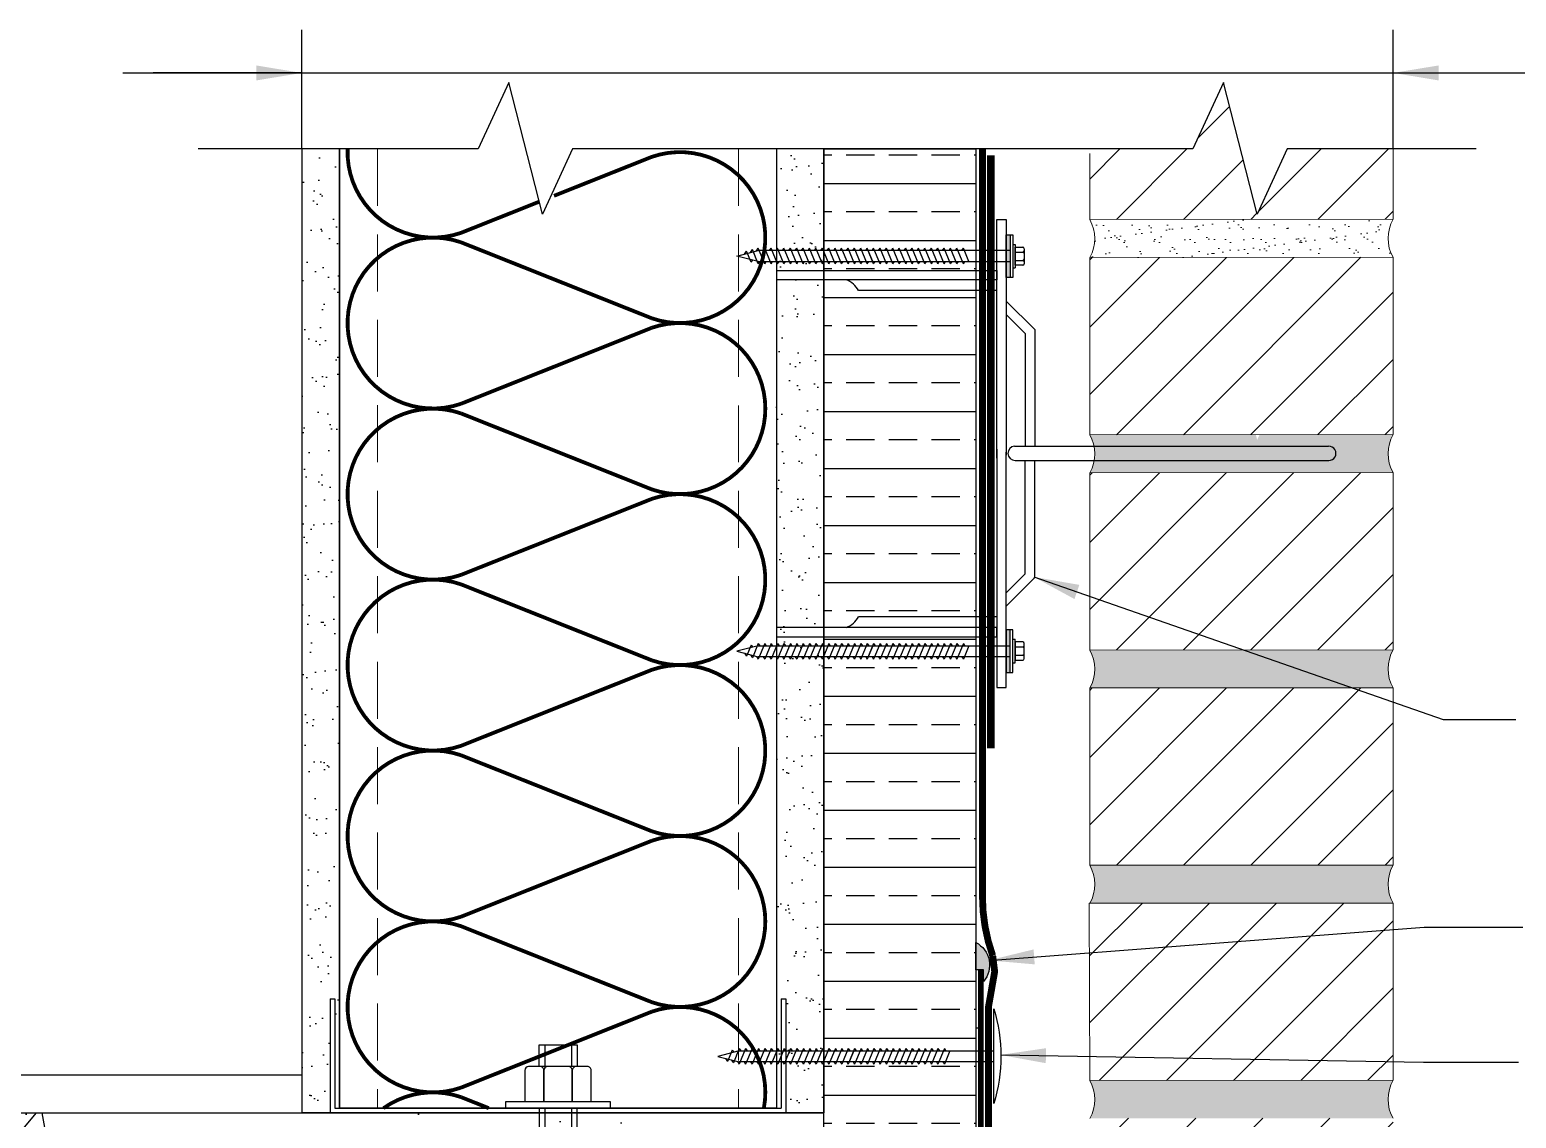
# Model space of a CAD drawing. Extents: x 61.9 to 112.9, y 313.3 to 379.3.
# Drawn here: x 76.34 to 95.91, y 336.41 to 350.74 of the extents above; entities that cross this region are included whole.
import ezdxf

# ---------------------------------------------------------------- set-up
doc = ezdxf.new("R2010")
doc.units = 0
doc.header["$LTSCALE"] = 1.5
doc.header["$MEASUREMENT"] = 0
doc.linetypes.add('DASHED', pattern=[0.75, 0.5, -0.25])
doc.layers.add('brick', color=250, linetype='CONTINUOUS', lineweight=5)
doc.layers.add('Metal Stud', color=250, linetype='CONTINUOUS', lineweight=18)
for name, color, linetype in [('CMU', 250, 'CONTINUOUS'), ('DuPont Thru-Wall Flashing', 252, 'CONTINUOUS'), ('FASTENING', 250, 'CONTINUOUS'), ('INSULATION', 241, 'CONTINUOUS'), ('SEALANT', 250, 'CONTINUOUS'), ('StraightFlash', 252, 'CONTINUOUS'), ('STRUCTURE', 250, 'CONTINUOUS'), ('TEXT', 7, 'CONTINUOUS')]:
    doc.layers.add(name, color=color, linetype=linetype)
doc.layers.add('EXTERIOR INSULATION', color=7, linetype='CONTINUOUS', true_color=0xcdd69f)
doc.layers.add('Tyvek CommercialWrap', color=7, linetype='DASHED', true_color=0x00538e)
doc.styles.add('DETAILS', font='sanss___.ttf', dxfattribs={"height": 1})
doc.dimstyles.new('TYVEKDETAILS', dxfattribs={"dimscale": 6, "dimtxt": 1.5, "dimasz": 0.1, "dimexe": 0.75, "dimexo": 0.75, "dimgap": 0.75, "dimtad": 0, "dimtih": 1, "dimtoh": 1, "dimdec": 4, "dimzin": 0, "dimdsep": 46, "dimlunit": 4, "dimtxsty": 'DETAILS', "dimcen": 0.0625, "dimadec": 0, "dimazin": 0, "dimtfac": 1, "dimtdec": 4, "dimtofl": 0, "dimtmove": 0, "dimatfit": 3, "dimfxl": 1, "dimfrac": 2, "dimtolj": 1, "dimtzin": 0, "dimarcsym": 0})

msp = doc.modelspace()

# ---------------------------------------------------------------- hatches: boundary and pattern name
at = {"layer": 'brick'}
h = msp.add_hatch(dxfattribs=at)
h.set_pattern_fill('_USER', color=256, scale=0.625, angle=45, style=0, pattern_type=0)
h.set_pattern_definition([(45, (-279.5295605562172, 260.0272302779649), (-0.4419417382415922, 0.4419417382415922), [])])
h.paths.add_polyline_path([(91.65267040643312, 349.173755315725), (90.29513580234789, 349.1737557250251), (90.2945583509827, 348.2446081382836), (94.29079732684545, 348.2472592423235), (94.29022165220113, 349.173755315725), (92.89483166522814, 349.173755315725), (92.49954157499701, 348.3170937290274), (92.05570667549182, 349.9888222805619)])
h = msp.add_hatch(dxfattribs=at)
h.set_pattern_fill('AR-SAND', color=256, scale=0.15, style=0)
h.set_pattern_definition([(37.50000000000001, (-706.8239515620955, -450.9923275837933), (-0.009449003716441223, 0.2890235653519738), [0, -0.228, 0, -0.255, 0, -0.24375]), (7.499999999999999, (-706.8239515620955, -450.9923275837933), (0.2654665057901591, 0.423321909784461), [0, -0.123, 0, -0.2055, 0, -0.07875]), (327.5, (-707.0084515620956, -450.9923275837933), (0.4671212792627242, 0.0008488580305446746), [0, -0.075, 0, -0.27, 0, -0.3525]), (317.5, (-707.0084515620956, -450.9923275837933), (0.450918990685844, 0.1316513347401374), [0, -0.0375, 0, -0.177, 0, -0.2025])])
h.paths.add_polyline_path([(94.28924940171737, 347.7472476628218, -0.2704050189643872), (94.29079732684522, 348.2472592423235), (90.29455835098247, 348.2446081382836, -0.2704061141943971), (90.29610627747252, 347.7445986125695)])
h = msp.add_hatch(dxfattribs=at)
h.set_pattern_fill('_USER', color=256, scale=0.625, angle=45, style=0, pattern_type=0)
h.set_pattern_definition([(45, (-279.5295605562172, 257.1938969446314), (-0.4419417382415922, 0.4419417382415922), [])])
h.paths.add_polyline_path([(90.29610627747252, 347.7445986125695), (94.28924940171737, 347.7472476628222), (94.29079732684545, 345.4139259089902), (90.2945583509827, 345.4112748049502)])
h = msp.add_hatch(dxfattribs=at)
h.set_pattern_fill('AR-SAND', color=256, scale=0.15, style=0)
h.set_pattern_definition([(37.50000000000001, (-894.1042666621436, 251.6203386480734), (-0.009449003716441223, 0.2890235653519738), [0, -0.228, 0, -0.255, 0, -0.24375]), (7.499999999999999, (-894.1042666621436, 251.6203386480734), (0.2654665057901591, 0.423321909784461), [0, -0.123, 0, -0.2055, 0, -0.07875]), (327.5, (-894.2887666621436, 251.6203386480734), (0.4671212792627242, 0.0008488580305446746), [0, -0.075, 0, -0.27, 0, -0.3525]), (317.5, (-894.2887666621436, 251.6203386480734), (0.450918990685844, 0.1316513347401374), [0, -0.0375, 0, -0.177, 0, -0.2025])])
h.paths.add_polyline_path([(94.28924939899252, 330.7472517703968, -0.2704061141942345), (94.2907973254828, 331.247261296111), (90.30019900397224, 331.24461393408, -0.2687551384885037), (90.30326977072787, 330.7472517703968)])
h.paths.add_polyline_path([(94.28924939899252, 333.5805851037303, -0.2704061141941634), (94.2907973254828, 334.0805946294445), (90.29831937210201, 334.0779460204658, -0.2687543625486042), (90.30139085103656, 333.5805851037303)])
h.paths.add_polyline_path([(94.28924939899252, 336.4139184370633, -0.2704061141942345), (94.2907973254828, 336.9139279627775), (90.29455834961982, 336.9112768587377, -0.2687528099477398), (90.29763125356408, 336.4139184370633)])
h.paths.add_polyline_path([(90.29455834961982, 339.7446101920709, -0.2687528099477398), (90.29763125356408, 339.2472517703968), (94.28924939899252, 339.2472517703968, -0.2704061141942344), (94.2907973254828, 339.747261296111)])
h.paths.add_polyline_path([(90.29455834962005, 342.5779435254044, -0.2704061141942511), (90.2961062761101, 342.0779339996902), (94.28924939899252, 342.0805851037303, -0.2704061141941634), (94.2907973254828, 342.5805946294442)])
h.paths.add_polyline_path([(94.28924821099099, 344.9139184362748, -0.2704048310759342), (94.29079732684545, 345.4139259089902), (92.53121966230447, 345.4127586055624), (92.49954157499701, 345.3441067440381), (92.48194187488525, 345.4127259146894), (90.2945583509827, 345.4112748049502, -0.2704048300886046), (90.29610746775188, 344.9112673338145)])
edge = h.paths.add_edge_path()
edge.add_line((79.056550554473, 324.5743930727676), (79.2841691189335, 325.0678792149981))
edge.add_line((79.28416911893328, 325.0678792149981), (79.41074028017192, 324.5743930727676))
edge.add_line((79.41074028017192, 324.5743930727676), (81.41740184878722, 324.5743930727676))
edge.add_arc((81.83906708591712, 324.8243972671644), 0.4902077818842392, 149.3364113581451, 210.6635886418548, ccw=False)
edge.add_line((81.41740184878722, 325.0744014615609), (77.42116199355337, 325.0744014615609))
edge.add_arc((76.99949675642347, 324.8243972671644), 0.4902077818842296, -30.6635886418548, 30.663588641854915, ccw=False)
edge.add_line((77.4211619935536, 324.5743930727676), (79.056550554473, 324.5743930727676))
h = msp.add_hatch(dxfattribs=at)
h.set_pattern_fill('_USER', color=256, scale=0.625, angle=45, style=0, pattern_type=0)
h.set_pattern_definition([(45, (-279.5295605575798, 254.3605656650857), (-0.4419417382415922, 0.4419417382415922), [])])
h.paths.add_polyline_path([(90.2961062761101, 344.9112673330233), (94.28924940035495, 344.913916383276), (94.2907973254828, 342.5805946294442), (90.29455834962005, 342.5779435254044)])
h = msp.add_hatch(dxfattribs=at)
h.set_pattern_fill('_USER', color=256, scale=0.625, angle=45, style=0, pattern_type=0)
h.set_pattern_definition([(45, (-279.5295605575798, 251.5272323317522), (-0.4419417382415922, 0.4419417382415922), [])])
h.paths.add_polyline_path([(90.2961062761101, 342.0779339996902), (94.28924940035495, 342.0805830499428), (94.2907973254828, 339.747261296111), (90.29455834962005, 339.7446101920709)])
h = msp.add_hatch(dxfattribs=at)
h.set_pattern_fill('_USER', color=256, scale=0.625, angle=45, style=0, pattern_type=0)
h.set_pattern_definition([(45, (121.3935530317087, 319.2714946517126), (-0.4419417382415922, 0.4419417382415922), [])])
h.paths.add_polyline_path([(94.28924939899252, 339.2472517703968), (90.29568776708084, 339.2472517703968), (90.29836498462078, 336.9112793840586), (94.2907973254828, 336.9139279627775)])
h.paths.add_polyline_path([(94.28924939899252, 336.4139184370633), (90.2989350013977, 336.4139184370633), (90.30161221646858, 334.0779482049379), (94.2907973254828, 334.0805946294445)])
h.paths.add_polyline_path([(94.28924939899252, 333.5805851037303), (90.28924939899252, 333.5805851037303), (90.29455834962005, 331.2446101920709), (94.2907973254828, 331.247261296111)])
h.paths.add_polyline_path([(94.28924939899252, 330.7472517703968), (90.28924939899252, 330.7472517703968), (90.29455834962005, 328.4112768587377), (94.2907973254828, 328.4139279627775)])
at = {"layer": 'EXTERIOR INSULATION', "linetype": 'Continuous'}
h = msp.add_hatch(dxfattribs=at)
h.set_pattern_fill('ANSI33', color=250, scale=3, angle=135, style=0)
h.set_pattern_definition([(180, (-615.2885646173377, 248.2182171851148), (-1.110223024625157e-16, -0.75), []), (180, (-615.6635646167084, 248.5932171844854), (-1.110223024625157e-16, -0.75), [0.375, -0.1875])])
h.paths.add_polyline_path([(87.17091364605244, 329.9578921777249), (87.17206458529063, 328.5094035251523), (87.22138408619821, 328.3291042693972), (87.32143090212548, 328.1793948279246), (87.50004846772345, 328.0704517334379), (87.7561694206629, 328.0386154444395), (88.79590649537818, 328.0389304623327), (88.7955901723567, 349.1736900579422), (86.79556621041206, 349.1735692899347), (86.795918677283, 335.1043567297779), (87.17091364605244, 334.9541843519457)])
at = {"layer": 'FASTENING'}
for points in [[(89.19578908886683, 347.4799963166897), (89.24862308227762, 347.4799963166897), (89.24862308227762, 348.0426359882567), (89.19578908886683, 348.0426359882567)], [(89.19578908886683, 342.2827089601678), (89.24862308227762, 342.2827089601678), (89.24862308227762, 342.8453486317344), (89.19578908886683, 342.8453486317344)]]:
    msp.add_hatch(color=250, dxfattribs=at).paths.add_polyline_path(points)
at = {"layer": 'SEALANT', "linetype": 'Continuous'}
h = msp.add_hatch(color=256, dxfattribs=at)
edge = h.paths.add_edge_path()
edge.add_arc((88.6433070007547, 338.4307406453877), 0.3337079299721276, -40.52895105967127, 62.734560123963774, ccw=False)
edge.add_line((88.89695095933735, 338.2138864897879), (88.89695095933735, 338.3693930127381))
edge.add_line((88.89695095933735, 338.3693930127381), (88.79618309781017, 338.3693930127381))
edge.add_line((88.79618309781017, 338.3693930127381), (88.79618309781017, 338.7273715296114))
at = {"layer": 'STRUCTURE'}
h = msp.add_hatch(dxfattribs=at)
h.set_pattern_fill('AR-SAND', color=256, scale=0.25, style=0)
h.set_pattern_definition([(37.50000000000001, (120.3873874028582, 323.6381666125083), (-0.01574833952740204, 0.4817059422532897), [0, -0.38, 0, -0.425, 0, -0.40625]), (7.499999999999999, (120.3873874028582, 323.6381666125083), (0.4424441763169318, 0.7055365163074351), [0, -0.205, 0, -0.3425, 0, -0.13125]), (327.5, (120.079887402858, 323.6381666125083), (0.7785354654378738, 0.001414763384241124), [0, -0.125, 0, -0.45, 0, -0.5875]), (317.5, (120.079887402858, 323.6381666125083), (0.7515316511430733, 0.2194188912335623), [0, -0.0625, 0, -0.295, 0, -0.3375])])
h.paths.add_polyline_path([(80.42092260703112, 349.1150235459631), (79.92092260703134, 349.1150235459631), (79.92092260703112, 336.4842291627749), (80.29592260703112, 336.4842291627749), (80.29592260703112, 337.9842291627749), (80.35842260703112, 337.9842291627749), (80.35842260703112, 336.5467291627749), (80.42092260703112, 336.5467291627749)])
h.paths.add_polyline_path([(86.79592260703112, 349.1148375416933), (86.17092260703112, 349.1147998021431), (86.17092260703112, 336.5467291627749), (86.23342260703112, 336.5467291627749), (86.23342260703112, 337.9842291627749), (86.29592260703112, 337.9842291627749), (86.29592260703112, 336.4842291627751), (86.79591992911537, 336.4842291627749)])
at = {"layer": 'STRUCTURE', "linetype": 'Continuous'}
h = msp.add_hatch(dxfattribs=at)
h.set_pattern_fill('AR-CONC', color=256, scale=0.5, style=0)
h.set_pattern_definition([(49.99999999999999, (107.0204740268391, 322.4747455851129), (3.586300913003767, -0.3137606749129755), [0.375, -4.125]), (355, (107.0204740268391, 322.4747455851129), (-0.693756668065, 3.760960668500059), [0.3, -3.3]), (100.4514, (107.3193324268391, 322.4485988851129), (2.892546908570108, 3.447197710304768), [0.3187009499999989, -3.505710559999991]), (46.18420000000001, (107.0204740268391, 323.4747455851129), (5.336205243128222, -0.8275950716450904), [0.5625, -6.1875]), (96.6356, (107.4651577518391, 323.4057790501129), (4.673313527743517, 4.870589354502209), [0.4780514399999991, -5.258564999999985]), (351.1842, (107.0204740268391, 323.4747455851129), (4.673309725668136, 4.870593004626623), [0.45, -4.95]), (21, (107.5204740268391, 323.2247455851129), (2.984535260592308, -2.013094453326694), [0.375, -4.125]), (326.0000000000001, (107.5204740268391, 323.2247455851129), (1.216576659607909, 3.625750225234265), [0.3, -3.3]), (71.4514, (107.7691851918391, 323.056987555113), (4.20111314290745, 1.612652483549762), [0.31870095, -3.50571056]), (37.50000000000001, (107.0204740268391, 322.4747455851129), (0.06079927658645334, 1.664469269156557), [0, -3.26, 0, -3.35, 0, -3.3125]), (7.499999999999999, (107.0204740268391, 322.4747455851129), (1.315347687210743, 1.972058559411801), [0, -1.91, 0, -3.185, 0, -1.2625]), (327.5, (105.9054740268391, 322.4747455851129), (2.669112180862045, -0.112774358671899), [0, -1.25, 0, -3.9, 0, -5.175]), (317.5, (105.4054740268391, 322.4747455851129), (2.915930846711931, 0.5005249116615882), [0, -1.625, 0, -2.59, 0, -3.675])])
edge = h.paths.add_edge_path(flags=17)
edge.add_line((66.45123176850188, 330.4846149847363), (66.45123176850188, 332.8674074447524))
edge = h.paths.add_edge_path(flags=16)
edge.add_line((66.45123176850188, 334.1095687035477), (66.45123176850188, 336.484485573372))
edge = h.paths.add_edge_path()
edge.add_line((66.45123176850188, 332.8674074447526), (65.59457018180433, 333.2626975349838))
edge = h.paths.add_edge_path()
edge.add_line((67.3250305031006, 333.706532434489), (66.45123176850188, 334.1095687035474))
edge = h.paths.add_edge_path()
edge.add_line((65.59457018180456, 333.2626975349838), (67.32503050310083, 333.706532434489))
edge = h.paths.add_edge_path()
edge.add_line((66.45123176850188, 336.4846149847363), (86.79591725154955, 336.4846149847363))
edge.add_line((86.79591725154955, 336.4846149847363), (86.79591725154955, 330.4846149847363))
edge.add_line((66.7206224336096, 330.4846149847363), (86.79591725154955, 330.4846149847363))

# ---------------------------------------------------------------- linework, layer by layer
at = {"layer": 'brick'}
for points in [[(94.29022165220113, 349.173755315725), (94.29079732684545, 348.2472592423235), (90.2945583509827, 348.2446081382836), (90.29513578464002, 349.1150239552633)], [(94.29079732684545, 345.4139259089902), (90.2945583509827, 345.4112748049502), (90.29508210108179, 346.2007687400519)]]:
    msp.add_lwpolyline(points, dxfattribs=at)
for points in [[(90.29610627747252, 347.7445986125695), (94.28924940171737, 347.7472476628218, -0.2704050189643872), (94.29079732684522, 348.2472592423235), (90.29455835098247, 348.2446081382836, -0.2704061141944682), (90.29610627747252, 347.7445986125692, 1.735026782081326)], [(94.29027533575936, 346.2007683307356), (94.29079732684545, 345.4139259089902, 0.2704061141941634), (94.28924940035495, 344.913916383276), (94.28924940035495, 344.913916383276)], [(94.2907973254828, 342.5805946294442), (90.29455834962005, 342.5779435254044), (90.2961062761101, 344.9112673330233), (94.28924939899252, 344.9139184370633), (94.2907973254828, 342.5805946294442, 0.2704061141941634), (94.28924939899252, 342.0805851037303, 0.9074311398367584), (94.28924939899252, 342.0805851037303, -0.1931272375800366)], [(94.2907973254828, 339.747261296111), (90.29455834962005, 339.7446101920709), (90.2961062761101, 342.0779339996902), (94.28924939899252, 342.0805851037303), (94.2907973254828, 339.747261296111, 0.2704061141941634), (94.28924939899252, 339.2472517703968, 0.9074311398367584), (94.28924939899252, 339.2472517703968, -0.1931272375800366)], [(94.2907973254828, 336.9139279627775), (90.29455834962005, 336.9112768587377), (90.28924939899252, 339.2472517703968), (94.28924939899252, 339.2472517703968), (94.2907973254828, 336.9139279627775, 0.2704061141941634), (94.28924939899252, 336.4139184370636, 0.9074311398367584), (94.28924939899252, 336.4139184370636, -0.1931272375800366)]]:
    msp.add_lwpolyline(points, format="xyb", dxfattribs=at)
for points in [[(90.29610627747252, 347.7445986125695), (94.28924940171737, 347.7472476628222), (94.29079732684545, 345.4139259089902), (90.2945583509827, 345.4112748049502)], [(90.2961062761101, 344.9112673330233), (94.28924940035495, 344.913916383276), (94.2907973254828, 342.5805946294442), (90.29455834962005, 342.5779435254044)], [(90.2961062761101, 342.0779339996902), (94.28924940035495, 342.0805830499428), (94.2907973254828, 339.747261296111), (90.29455834962005, 339.7446101920709)]]:
    msp.add_lwpolyline(points, close=True, dxfattribs=at)
for centre in [(89.866857261728, 345.1599435715962), (89.86685726036558, 342.32661229205), (89.86685726036558, 339.4932789587167), (89.86685726036558, 336.6599456253834)]:
    msp.add_arc(centre, 0.4960802461384045, 329.9148543476286, 30.43989638009603, dxfattribs=at)
at = {"layer": 'CMU'}
msp.add_line((86.79592260703112, 336.4842291627751), (79.92092260703112, 336.4842291627749), dxfattribs=at)
at = {"layer": 'DuPont Thru-Wall Flashing'}
msp.add_lwpolyline([(88.86073098674615, 338.3737575399045, 0.07500000000000002, 0.075, 0), (88.86073098674615, 328.6151514843746, 0.075, 0.075, 0.4141735199270847), (89.36066262904751, 328.1151514890475, 0.075, 0.075, 0), (94.5955375356375, 328.1147062982129, 0.075, 0.075, 0)], format="xyseb", dxfattribs=at)
at = {"layer": 'EXTERIOR INSULATION', "color": 250, "linetype": 'Continuous', "flags": 128}
msp.add_lwpolyline([(86.79591867726458, 335.2374363538299), (86.79556621041206, 349.1735692899347), (88.7955901723567, 349.1736900579422), (88.79590649537818, 328.0389304623327), (87.67091319998372, 328.0389314283452)], dxfattribs=at)
at = {"layer": 'FASTENING', "color": 8, "linetype": 'Continuous'}
for p, q in [((85.64834980684782, 347.7642282238489), (85.93004067856327, 347.8369134655482)), ((85.93004067856327, 347.6915429821497), (85.64834980684782, 347.7642282238489)), ((85.75156363084398, 347.7904238807357), (85.77839574226346, 347.8301644133248)), ((85.83954901403376, 347.6817551891224), (85.77839574226346, 347.8301644133248)), ((85.827672524744, 347.8104992123731), (85.85450463616348, 347.850239744962)), ((85.93213876205937, 347.661834119845), (85.85450463616348, 347.850239744962)), ((85.90834649331896, 347.8313156728746), (85.93215402084843, 347.8665765514857)), ((89.24862308227762, 347.8369134655475), (85.93004067856327, 347.8369134655482)), ((86.01651986557499, 347.661834119845), (85.93215402084843, 347.8665765514857)), ((85.99677499252812, 347.8373101940638), (86.01653512436405, 347.8665765514857)), ((86.10090096909062, 347.661834119845), (86.01653512436405, 347.8665765514857)), ((86.08115609604374, 347.8373101940638), (86.10091622787968, 347.8665765514857)), ((86.18528207260624, 347.661834119845), (86.10091622787968, 347.8665765514857)), ((86.16553719955937, 347.8373101940638), (86.1852973313953, 347.8665765514857)), ((86.26966317612187, 347.661834119845), (86.1852973313953, 347.8665765514857)), ((86.24991830307499, 347.8373101940638), (86.26967843491093, 347.8665765514857)), ((86.35404427963749, 347.661834119845), (86.26967843491093, 347.8665765514857)), ((86.33429940659062, 347.8373101940638), (86.35405953842655, 347.8665765514857)), ((86.43842538315312, 347.661834119845), (86.35405953842655, 347.8665765514857)), ((86.41867288071171, 347.8373101940638), (86.43842538315312, 347.8665765514857)), ((86.52280648666874, 347.661834119845), (86.43842538315312, 347.8665765514857)), ((86.5030463548328, 347.8373101940638), (86.52280648666874, 347.8665765514857)), ((86.60717996078984, 347.661834119845), (86.52280648666874, 347.8665765514857)), ((86.58742745834843, 347.8373101940638), (86.60717996078984, 347.8665765514857)), ((86.69155343491093, 347.661834119845), (86.60717996078984, 347.8665765514857)), ((86.67180093246952, 347.8373101940638), (86.69155343491093, 347.8665765514857)), ((86.77592690903202, 347.661834119845), (86.69155343491093, 347.8665765514857)), ((86.75617440659062, 347.8373101940638), (86.77592690903202, 347.8665765514857)), ((86.86030038315312, 347.661834119845), (86.77592690903202, 347.8665765514857)), ((86.84054788071171, 347.8373101940638), (86.86030038315312, 347.8665765514857)), ((86.94466622787968, 347.661834119845), (86.86030038315312, 347.8665765514857)), ((86.9249213548328, 347.8373101940638), (86.94468148666874, 347.8665765514857)), ((87.0290473313953, 347.661834119845), (86.94468148666874, 347.8665765514857)), ((87.0092948289539, 347.8373101940638), (87.0290473313953, 347.8665765514857)), ((87.11342843491093, 347.661834119845), (87.0290473313953, 347.8665765514857)), ((87.09366830307499, 347.8373101940638), (87.11342843491093, 347.8665765514857)), ((87.19780190903202, 347.661834119845), (87.11342843491093, 347.8665765514857)), ((87.17804940659062, 347.8373101940638), (87.19780190903202, 347.8665765514857)), ((87.28217538315312, 347.661834119845), (87.19780190903202, 347.8665765514857)), ((87.26242288071171, 347.8373101940638), (87.28217538315312, 347.8665765514857)), ((87.36654885727421, 347.661834119845), (87.28217538315312, 347.8665765514857)), ((87.3467963548328, 347.8373101940638), (87.36654885727421, 347.8665765514857)), ((87.3467963548328, 347.8373101940638), (87.36655648666874, 347.8665765514857)), ((87.43867943721511, 347.6915429821495), (87.36654885727421, 347.8665765514857)), ((87.4509223313953, 347.661834119845), (87.36655648666874, 347.8665765514857)), ((87.43117745834843, 347.8373101940638), (87.45093759018437, 347.8665765514857)), ((87.53530343491093, 347.661834119845), (87.45093759018437, 347.8665765514857)), ((87.51555856186405, 347.8373101940638), (87.53531869369999, 347.8665765514857)), ((87.61968453842655, 347.661834119845), (87.53531869369999, 347.8665765514857)), ((87.59993966537968, 347.8373101940638), (87.61969979721562, 347.8665765514857)), ((87.70406564194218, 347.661834119845), (87.61969979721562, 347.8665765514857)), ((87.68431313950077, 347.8373101940638), (87.70406564194218, 347.8665765514857)), ((87.7884467454578, 347.661834119845), (87.70406564194218, 347.8665765514857)), ((87.76868661362187, 347.8373101940638), (87.7884467454578, 347.8665765514857)), ((87.8728202195789, 347.661834119845), (87.7884467454578, 347.8665765514857)), ((87.85306771713749, 347.8373101940638), (87.8728202195789, 347.8665765514857)), ((87.95719369369999, 347.661834119845), (87.8728202195789, 347.8665765514857)), ((87.93744119125859, 347.8373101940638), (87.95719369369999, 347.8665765514857)), ((88.04156716782109, 347.661834119845), (87.95719369369999, 347.8665765514857)), ((88.02181466537968, 347.8373101940638), (88.04156716782109, 347.8665765514857)), ((88.12594064194218, 347.661834119845), (88.04156716782109, 347.8665765514857)), ((88.10618813950077, 347.8373101940638), (88.12594064194218, 347.8665765514857)), ((88.21030648666874, 347.661834119845), (88.12594064194218, 347.8665765514857)), ((88.19056161362187, 347.8373101940638), (88.2103217454578, 347.8665765514857)), ((88.29468759018437, 347.661834119845), (88.2103217454578, 347.8665765514857)), ((88.27493508774296, 347.8373101940638), (88.29468759018437, 347.8665765514857)), ((88.37906869369999, 347.661834119845), (88.29468759018437, 347.8665765514857)), ((88.35930856186405, 347.8373101940638), (88.37906869369999, 347.8665765514857)), ((88.46344216782109, 347.661834119845), (88.37906869369999, 347.8665765514857)), ((88.44368966537968, 347.8373101940638), (88.46344216782109, 347.8665765514857)), ((88.54781564194218, 347.661834119845), (88.46344216782109, 347.8665765514857)), ((88.52806313950077, 347.8373101940638), (88.54781564194218, 347.8665765514857)), ((88.63218911606327, 347.661834119845), (88.54781564194218, 347.8665765514857)), ((88.61243661362187, 347.8373101940638), (88.63218911606327, 347.8665765514857)), ((88.70431969600418, 347.6915429821495), (88.63218911606327, 347.8665765514857)), ((89.28482368772598, 347.9160349329909), (89.28482368772598, 347.6065973719556)), ((89.28482368772598, 347.9160349329909), (89.31396050493618, 347.9160349329909)), ((89.31396050493618, 347.9160349329909), (89.31396050493618, 347.6065973719556)), ((89.31396050493618, 347.8808474024731), (89.41356987993618, 347.8808474024731)), ((89.31396050493618, 347.6417849024733), (89.31396050493618, 347.8808474024731)), ((89.31396050493618, 347.8160919722045), (89.41356987993618, 347.8160919722045)), ((89.43349175493609, 347.8609255274732), (89.43349175493609, 347.6617067774732)), ((85.83954901403376, 347.6817551891224), (85.85926336950251, 347.7110215465443)), ((85.93004067856327, 347.6915429821497), (89.24862308227762, 347.691542982149)), ((85.93213876205937, 347.661834119845), (85.95185311752812, 347.6911004772669)), ((86.01651986557499, 347.661834119845), (86.03623422104374, 347.6911004772669)), ((86.10090096909062, 347.661834119845), (86.12061532455937, 347.6911004772669)), ((86.18528207260624, 347.661834119845), (86.20499642807499, 347.6911004772669)), ((86.26966317612187, 347.661834119845), (86.28937753159062, 347.6911004772669)), ((86.35404427963749, 347.661834119845), (86.37375863510624, 347.6911004772669)), ((86.43842538315312, 347.661834119845), (86.45813973862187, 347.6911004772669)), ((86.52280648666874, 347.661834119845), (86.54251321274296, 347.6911004772669)), ((86.60717996078984, 347.661834119845), (86.62688668686405, 347.6911004772669)), ((86.69155343491093, 347.661834119845), (86.71126779037968, 347.6911004772669)), ((86.77592690903202, 347.661834119845), (86.79564126450077, 347.6911004772669)), ((86.86030038315289, 347.6614626368482), (86.88001473862164, 347.6907289942701)), ((86.94466622787968, 347.661834119845), (86.96438058334843, 347.6911004772669)), ((87.0290473313953, 347.661834119845), (87.04876168686405, 347.6911004772669)), ((87.11342843491093, 347.661834119845), (87.13313516098515, 347.6911004772669)), ((87.19780190903202, 347.661834119845), (87.21750863510624, 347.6911004772669)), ((87.28217538315312, 347.661834119845), (87.30188973862187, 347.6911004772669)), ((87.36654885727421, 347.661834119845), (87.38626321274296, 347.6911004772669)), ((87.4509223313953, 347.661834119845), (87.47063668686405, 347.6911004772669)), ((87.53530343491093, 347.661834119845), (87.55501779037968, 347.6911004772669)), ((87.61968453842655, 347.661834119845), (87.6393988938953, 347.6911004772669)), ((87.70406564194218, 347.661834119845), (87.72377999741093, 347.6911004772669)), ((87.7884467454578, 347.661834119845), (87.80815347153202, 347.6911004772669)), ((87.8728202195789, 347.661834119845), (87.89252694565312, 347.6911004772669)), ((87.95719369369999, 347.661834119845), (87.97690804916874, 347.6911004772669)), ((88.04156716782109, 347.661834119845), (88.06128152328984, 347.6911004772669)), ((88.12594064194195, 347.6614626368482), (88.1456549974107, 347.6907289942701)), ((88.21030648666874, 347.661834119845), (88.23002084213749, 347.6911004772669)), ((88.29468759018437, 347.661834119845), (88.31440194565312, 347.6911004772669)), ((88.37906869369999, 347.661834119845), (88.39877541977421, 347.6911004772669)), ((88.46344216782109, 347.661834119845), (88.4831488938953, 347.6911004772669)), ((88.54781564194218, 347.661834119845), (88.56752999741093, 347.6911004772669)), ((88.63218911606327, 347.661834119845), (88.65190347153202, 347.6911004772669)), ((89.28482368772598, 347.6065973719556), (89.31396050493618, 347.6065973719556)), ((89.31396050493618, 347.7065403327415), (89.41356987993618, 347.7065403327415)), ((89.41356987993618, 347.6417849024733), (89.31396050493618, 347.6417849024733)), ((89.28482368772598, 342.4093100154337), (89.28482368772598, 342.7187475764686)), ((89.28482368772598, 342.7187475764686), (89.31396050493618, 342.7187475764686)), ((89.31396050493618, 342.4093100154337), (89.31396050493618, 342.7187475764686)), ((89.41356987993618, 342.6835600459513), (89.31396050493618, 342.6835600459513)), ((89.31396050493618, 342.6835600459513), (89.31396050493618, 342.444497545951)), ((85.93004067856327, 342.6338019662744), (85.64834980684782, 342.5611167245752)), ((85.64834980684782, 342.5611167245752), (85.93004067856327, 342.488431482876)), ((85.75156363084398, 342.5349210676886), (85.77839574226346, 342.4951805350997)), ((85.83954901403376, 342.6435897593019), (85.77839574226346, 342.4951805350997)), ((85.827672524744, 342.5148457360515), (85.85450463616348, 342.4751052034624)), ((85.83954901403376, 342.6435897593019), (85.85926336950251, 342.61432340188)), ((85.93213876205937, 342.6635108285791), (85.85450463616348, 342.4751052034624)), ((85.90834649331896, 342.4940292755498), (85.93215402084843, 342.4587683969385)), ((85.93004067856327, 342.6338019662744), (89.24862308227762, 342.6338019662753)), ((89.24862308227762, 342.4884314828769), (85.93004067856327, 342.488431482876)), ((85.93213876205937, 342.6635108285791), (85.95185311752812, 342.6342444711572)), ((86.01651986557499, 342.6635108285791), (85.93215402084843, 342.4587683969385)), ((85.99677499252812, 342.4880347543603), (86.01653512436405, 342.4587683969385)), ((86.01651986557499, 342.6635108285791), (86.03623422104374, 342.6342444711572)), ((86.10090096909062, 342.6635108285791), (86.01653512436405, 342.4587683969385)), ((86.08115609604374, 342.4880347543603), (86.10091622787968, 342.4587683969385)), ((86.10090096909062, 342.6635108285791), (86.12061532455937, 342.6342444711572)), ((86.18528207260624, 342.6635108285791), (86.10091622787968, 342.4587683969385)), ((86.16553719955937, 342.4880347543603), (86.1852973313953, 342.4587683969385)), ((86.18528207260624, 342.6635108285791), (86.20499642807499, 342.6342444711572)), ((86.26966317612187, 342.6635108285791), (86.1852973313953, 342.4587683969385)), ((86.24991830307499, 342.4880347543603), (86.26967843491093, 342.4587683969385)), ((86.26966317612187, 342.6635108285791), (86.28937753159062, 342.6342444711572)), ((86.35404427963749, 342.6635108285791), (86.26967843491093, 342.4587683969385)), ((86.33429940659062, 342.4880347543603), (86.35405953842655, 342.4587683969385)), ((86.35404427963749, 342.6635108285791), (86.37375863510624, 342.6342444711572)), ((86.43842538315312, 342.6635108285791), (86.35405953842655, 342.4587683969385)), ((86.41867288071171, 342.4880347543603), (86.43842538315312, 342.4587683969385)), ((86.52280648666874, 342.6635108285791), (86.43842538315312, 342.4587683969385)), ((86.43842538315312, 342.6635108285791), (86.45813973862187, 342.6342444711572)), ((86.5030463548328, 342.4880347543603), (86.52280648666874, 342.4587683969385)), ((86.60717996078984, 342.6635108285791), (86.52280648666874, 342.4587683969385)), ((86.52280648666874, 342.6635108285791), (86.54251321274296, 342.6342444711572)), ((86.58742745834843, 342.4880347543603), (86.60717996078984, 342.4587683969385)), ((86.69155343491093, 342.6635108285791), (86.60717996078984, 342.4587683969385)), ((86.60717996078984, 342.6635108285791), (86.62688668686405, 342.6342444711572)), ((86.67180093246952, 342.4880347543603), (86.69155343491093, 342.4587683969385)), ((86.69155343491093, 342.6635108285791), (86.71126779037968, 342.6342444711572)), ((86.77592690903202, 342.6635108285791), (86.69155343491093, 342.4587683969385)), ((86.75617440659062, 342.4880347543603), (86.77592690903202, 342.4587683969385)), ((86.77592690903202, 342.6635108285791), (86.79564126450077, 342.6342444711572)), ((86.86030038315312, 342.6635108285791), (86.77592690903202, 342.4587683969385)), ((86.84054788071171, 342.4880347543603), (86.86030038315312, 342.4587683969385)), ((86.86030038315289, 342.6638823115761), (86.88001473862164, 342.6346159541542)), ((86.94466622787968, 342.6635108285791), (86.86030038315312, 342.4587683969385)), ((86.9249213548328, 342.4880347543603), (86.94468148666874, 342.4587683969385)), ((86.94466622787968, 342.6635108285791), (86.96438058334843, 342.6342444711572)), ((87.0290473313953, 342.6635108285791), (86.94468148666874, 342.4587683969385)), ((87.0092948289539, 342.4880347543603), (87.0290473313953, 342.4587683969385)), ((87.11342843491093, 342.6635108285791), (87.0290473313953, 342.4587683969385)), ((87.0290473313953, 342.6635108285791), (87.04876168686405, 342.6342444711572)), ((87.09366830307499, 342.4880347543603), (87.11342843491093, 342.4587683969385)), ((87.19780190903202, 342.6635108285791), (87.11342843491093, 342.4587683969385)), ((87.11342843491093, 342.6635108285791), (87.13313516098515, 342.6342444711572)), ((87.17804940659062, 342.4880347543603), (87.19780190903202, 342.4587683969385)), ((87.28217538315312, 342.6635108285791), (87.19780190903202, 342.4587683969385)), ((87.19780190903202, 342.6635108285791), (87.21750863510624, 342.6342444711572)), ((87.26242288071171, 342.4880347543603), (87.28217538315312, 342.4587683969385)), ((87.28217538315312, 342.6635108285791), (87.30188973862187, 342.6342444711572)), ((87.36654885727421, 342.6635108285791), (87.28217538315312, 342.4587683969385)), ((87.3467963548328, 342.4880347543603), (87.36654885727421, 342.4587683969385)), ((87.3467963548328, 342.4880347543603), (87.36655648666874, 342.4587683969385)), ((87.36654885727421, 342.6635108285791), (87.38626321274296, 342.6342444711572)), ((87.43867943721511, 342.6338019662749), (87.36654885727421, 342.4587683969385)), ((87.4509223313953, 342.6635108285791), (87.36655648666874, 342.4587683969385)), ((87.43117745834843, 342.4880347543603), (87.45093759018437, 342.4587683969385)), ((87.4509223313953, 342.6635108285791), (87.47063668686405, 342.6342444711572)), ((87.53530343491093, 342.6635108285791), (87.45093759018437, 342.4587683969385)), ((87.51555856186405, 342.4880347543603), (87.53531869369999, 342.4587683969385)), ((87.53530343491093, 342.6635108285791), (87.55501779037968, 342.6342444711572)), ((87.61968453842655, 342.6635108285791), (87.53531869369999, 342.4587683969385)), ((87.59993966537968, 342.4880347543603), (87.61969979721562, 342.4587683969385)), ((87.61968453842655, 342.6635108285791), (87.6393988938953, 342.6342444711572)), ((87.70406564194218, 342.6635108285791), (87.61969979721562, 342.4587683969385)), ((87.68431313950077, 342.4880347543603), (87.70406564194218, 342.4587683969385)), ((87.7884467454578, 342.6635108285791), (87.70406564194218, 342.4587683969385)), ((87.70406564194218, 342.6635108285791), (87.72377999741093, 342.6342444711572)), ((87.76868661362187, 342.4880347543603), (87.7884467454578, 342.4587683969385)), ((87.8728202195789, 342.6635108285791), (87.7884467454578, 342.4587683969385)), ((87.7884467454578, 342.6635108285791), (87.80815347153202, 342.6342444711572)), ((87.85306771713749, 342.4880347543603), (87.8728202195789, 342.4587683969385)), ((87.95719369369999, 342.6635108285791), (87.8728202195789, 342.4587683969385)), ((87.8728202195789, 342.6635108285791), (87.89252694565312, 342.6342444711572)), ((87.93744119125859, 342.4880347543603), (87.95719369369999, 342.4587683969385)), ((87.95719369369999, 342.6635108285791), (87.97690804916874, 342.6342444711572)), ((88.04156716782109, 342.6635108285791), (87.95719369369999, 342.4587683969385)), ((88.02181466537968, 342.4880347543603), (88.04156716782109, 342.4587683969385)), ((88.04156716782109, 342.6635108285791), (88.06128152328984, 342.6342444711572)), ((88.12594064194218, 342.6635108285791), (88.04156716782109, 342.4587683969385)), ((88.10618813950077, 342.4880347543603), (88.12594064194218, 342.4587683969385)), ((88.12594064194195, 342.6638823115761), (88.1456549974107, 342.6346159541542)), ((88.21030648666874, 342.6635108285791), (88.12594064194218, 342.4587683969385)), ((88.19056161362187, 342.4880347543603), (88.2103217454578, 342.4587683969385)), ((88.21030648666874, 342.6635108285791), (88.23002084213749, 342.6342444711572)), ((88.29468759018437, 342.6635108285791), (88.2103217454578, 342.4587683969385)), ((88.27493508774296, 342.4880347543603), (88.29468759018437, 342.4587683969385)), ((88.37906869369999, 342.6635108285791), (88.29468759018437, 342.4587683969385)), ((88.29468759018437, 342.6635108285791), (88.31440194565312, 342.6342444711572)), ((88.35930856186405, 342.4880347543603), (88.37906869369999, 342.4587683969385)), ((88.46344216782109, 342.6635108285791), (88.37906869369999, 342.4587683969385)), ((88.37906869369999, 342.6635108285791), (88.39877541977421, 342.6342444711572)), ((88.44368966537968, 342.4880347543603), (88.46344216782109, 342.4587683969385)), ((88.54781564194218, 342.6635108285791), (88.46344216782109, 342.4587683969385)), ((88.46344216782109, 342.6635108285791), (88.4831488938953, 342.6342444711572)), ((88.52806313950077, 342.4880347543603), (88.54781564194218, 342.4587683969385)), ((88.54781564194218, 342.6635108285791), (88.56752999741093, 342.6342444711572)), ((88.63218911606327, 342.6635108285791), (88.54781564194218, 342.4587683969385)), ((88.61243661362187, 342.4880347543603), (88.63218911606327, 342.4587683969385)), ((88.63218911606327, 342.6635108285791), (88.65190347153202, 342.6342444711572)), ((88.70431969600418, 342.6338019662749), (88.63218911606327, 342.4587683969385)), ((89.31396050493618, 342.6188046156826), (89.41356987993618, 342.6188046156826)), ((89.31396050493618, 342.5092529762198), (89.41356987993618, 342.5092529762198)), ((89.43349175493609, 342.4644194209511), (89.43349175493609, 342.6636381709511)), ((89.28482368772598, 342.4093100154337), (89.31396050493618, 342.4093100154337)), ((89.31396050493618, 342.444497545951), (89.41356987993618, 342.444497545951))]:
    msp.add_line(p, q, dxfattribs=at)
at = {"layer": 'FASTENING', "color": 7, "linetype": 'Continuous'}
for p, q in [((89.07078908886683, 347.3097402746739), (87.25226324281607, 347.3097402746739)), ((89.30372373766045, 345.2613499178096), (93.44085594016906, 345.2613499178096)), ((89.31189427226309, 345.0739604083226), (93.44184008109801, 345.0735226312211)), ((89.07078908886683, 343.0156046737504), (87.25226324281607, 343.0156046737504))]:
    msp.add_line(p, q, dxfattribs=at)
for points in [[(89.07078908886683, 345.1040578057346), (89.07078908886683, 348.2430540179244), (89.19578908886683, 348.2430540179244), (89.19578908886683, 345.1432610159079)], [(86.16809185368356, 347.5753652746739), (89.07078908886683, 347.5753652746739), (89.07078908886683, 347.4503652746739), (86.16809185368356, 347.4503652746739)], [(89.19578908886683, 347.169830713221), (89.57078908886683, 346.794830713221), (89.57078908886683, 345.2613499178096)], [(89.19578908886683, 346.9930540179244), (89.44578908886683, 346.7430540179244), (89.44578908886683, 345.2613499178096)], [(89.07078908886683, 345.2212871426898), (89.07078908886683, 342.0822909305002), (89.19578908886683, 342.0822909305002), (89.19578908886683, 345.1820839325164)], [(89.19578908886683, 343.3322909305002), (89.44578908886683, 343.5822909305002), (89.44578908886683, 345.0739462153797)], [(89.19578908886683, 343.1555142352036), (89.57078908886683, 343.5305142352036), (89.57078908886683, 345.0739329652938)], [(86.16809185368356, 342.7499796737504), (89.07078908886683, 342.7499796737504), (89.07078908886683, 342.8749796737504), (86.16809185368356, 342.8749796737504)]]:
    msp.add_lwpolyline(points, dxfattribs=at)
at = {"layer": 'FASTENING', "color": 8, "linetype": 'Continuous'}
for points in [[(89.19578908886683, 348.0426359882567), (89.28482368772598, 348.0426359882567), (89.28482368772598, 347.4799963166897), (89.19578908886683, 347.4799963166897)], [(89.19578908886683, 342.2827089601678), (89.28482368772598, 342.2827089601678), (89.28482368772598, 342.8453486317344), (89.19578908886683, 342.8453486317344)]]:
    msp.add_lwpolyline(points, close=True, dxfattribs=at)
for points in [[(89.24862308227762, 348.0426359882567), (89.24862308227762, 347.4799963166897)], [(89.24862308227762, 342.2827089601678), (89.24862308227762, 342.8453486317344)]]:
    msp.add_lwpolyline(points, dxfattribs=at)
for centre, start, end in [((89.41356987993618, 347.8609255274732), 0, 90), ((89.41356987993618, 347.8360138472044), 270, 0), ((89.41356987993618, 347.7961700972046), 0, 90), ((89.41356987993618, 347.7264622077416), 270, 0), ((89.41356987993618, 347.6866184577416), 0, 90), ((89.41356987993618, 347.6617067774732), 270, 0), ((89.41356987993618, 342.6636381709511), 0, 90), ((89.41356987993618, 342.6387264906828), 270, 0), ((89.41356987993618, 342.5988827406827), 0, 90), ((89.41356987993618, 342.52917485122), 270, 0), ((89.41356987993618, 342.4893311012197), 0, 90), ((89.41356987993618, 342.4644194209511), 270, 0)]:
    msp.add_arc(centre, 0.019921875, start, end, dxfattribs=at)
at = {"layer": 'FASTENING', "color": 7, "linetype": 'Continuous'}
for centre, radius, start, end in [((86.98829008869075, 347.168329252424), 0.2994643606720762, 28.17805591331926, 70.35635122612696), ((89.31302406658779, 345.1678825495487), 0.09392893615790208, 95.68242523781203, 270.6770338892486), ((93.44294996377334, 345.1674450098549), 0.09392893615789769, 269.3229661108295, 91.30173655365331), ((86.98829008869075, 343.1570156960001), 0.2994643606720762, 289.6436487738731, 331.821944086672)]:
    msp.add_arc(centre, radius, start, end, dxfattribs=at)
at = {"layer": 'INSULATION', "color": 253, "const_width": 0.05}
for points in [[(83.04973034126851, 348.4798468909328), (82.01779641637359, 348.068871950248, -0.5273601690457251), (80.5255728861232, 349.173755315725)], [(86.02479703200493, 345.7569812828683, 0.5155500965721467), (84.53179764763763, 346.8200906154887), (82.0177964163745, 345.8188719502477, -1.404370499403762), (82.01779641637722, 347.9450906154875), (84.53179764763718, 346.9438719502477, 1.404370499398822), (84.53179764763718, 349.0700906154889), (83.24226088862133, 348.5565235350177)], [(86.02479703200493, 339.0046330760943, 0.5155500965721037), (84.53179764763763, 340.0677424087148), (82.0177964163745, 339.0665237434739, -1.404370499403762), (82.01779641637722, 341.1927424087135), (84.53179764763718, 340.1915237434739, 1.404370499398822), (84.53179764763718, 342.317742408715), (82.01779641637359, 341.3165237434741, -1.404370499403763), (82.01779641637654, 343.4427424087139), (84.53179764763627, 342.4415237434741, 1.404370499398822), (84.53179764763718, 344.567742408715), (82.01779641637359, 343.5665237434741, -1.404370499403762), (82.01779641637654, 345.6927424087139), (84.53179764763627, 344.6915237434741, 0.5162090424969341), (86.02479703200493, 345.7569812828683)], [(86.00541946431531, 336.5467291627749, 0.5758570407824852), (84.53179764763809, 337.8177424087137), (82.0177964163745, 336.8165237434728, -1.404370499403762), (82.01779641637745, 338.9427424087125), (84.53179764763718, 337.9415237434728, 0.5155500965725927), (86.02479703200515, 339.0046330760938)], [(80.99821452165406, 336.5467291627749, -0.2423259105856039), (82.01779641637745, 336.6927424087125), (82.38442709637911, 336.5467291627749)]]:
    msp.add_lwpolyline(points, format="xyb", dxfattribs=at)
at = {"layer": 'Metal Stud', "linetype": 'DASHED', "lineweight": 5}
for p, q in [((80.92092260703112, 349.173755315725), (80.92092260703112, 336.5467291627749)), ((85.67092260703112, 349.173501380265), (85.67092260703112, 336.5467291627749))]:
    msp.add_line(p, q, dxfattribs=at)
at = {"layer": 'SEALANT', "linetype": 'Continuous'}
msp.add_line((88.85396964474785, 337.6011490962171), (88.79618309781017, 337.6011490962171), dxfattribs=at)
msp.add_lwpolyline([(88.79618309781017, 338.7273715296114, -0.483760814881899), (88.89695095933735, 338.2138864897879), (88.89695095933735, 338.3693930127381), (88.79618309781017, 338.3693930127381)], format="xyb", close=True, dxfattribs=at)
at = {"layer": 'StraightFlash', "linetype": 'Continuous', "const_width": 0.1}
msp.add_lwpolyline([(88.99432501658407, 341.2825600969977), (88.99432501658407, 349.089212920886)], dxfattribs=at)
at = {"layer": 'STRUCTURE'}
for p, q in [((79.92092260703112, 349.173755315725), (79.92092260703112, 336.4842291627749)), ((80.42092260703112, 349.173755315725), (80.42092260703112, 336.5467291627749)), ((86.17092260703112, 349.173531571905), (86.17092260703112, 336.5467291627749)), ((86.79592260703112, 349.1735693114551), (86.79592260703112, 336.4842291627749)), ((80.29592260703112, 337.9842291627749), (80.29592260703112, 336.4842291627749)), ((80.35842260703112, 337.9842291627749), (80.35842260703112, 336.5467291627749)), ((86.23342260703112, 337.9842291627749), (86.23342260703112, 336.5467291627749)), ((86.29592260703112, 337.9842291627749), (86.29592260703112, 336.4842291627749)), ((83.12092260703116, 337.3786365062911), (83.12092260703116, 337.0946089199927)), ((83.47092260703107, 337.3786365062911), (83.47092260703107, 337.0946089199927)), ((85.67932404605494, 337.3013223664766), (85.39763317433949, 337.2286371247774)), ((85.39763317433949, 337.2286371247774), (85.67932404605494, 337.1559518830782)), ((85.50084699833565, 337.2024414678908), (85.52767910975513, 337.1627009353019)), ((85.58883238152544, 337.3111101595041), (85.52767910975513, 337.1627009353019)), ((85.58883238152544, 337.3111101595041), (85.60854673699419, 337.2818438020822)), ((85.68142212955104, 337.3310312287813), (85.60378800365493, 337.1426256036646)), ((85.67932404605494, 337.3013223664766), (89.03410705521765, 337.3013223664775)), ((85.68142212955104, 337.3310312287813), (85.70113648501979, 337.3017648713594)), ((85.76580323306666, 337.3310312287813), (85.6814373883401, 337.1262887971407)), ((85.76580323306666, 337.3310312287813), (85.78551758853541, 337.3017648713594)), ((85.85018433658229, 337.3310312287813), (85.76581849185573, 337.1262887971407)), ((85.85018433658229, 337.3310312287813), (85.86989869205104, 337.3017648713594)), ((85.93456544009791, 337.3310312287813), (85.85019959537135, 337.1262887971407)), ((85.93456544009791, 337.3310312287813), (85.95427979556666, 337.3017648713594)), ((86.01894654361354, 337.3310312287813), (85.93458069888698, 337.1262887971407)), ((86.01894654361354, 337.3310312287813), (86.03866089908229, 337.3017648713594)), ((86.10332764712916, 337.3310312287813), (86.0189618024026, 337.1262887971407)), ((86.10332764712916, 337.3310312287813), (86.12304200259791, 337.3017648713594)), ((86.18770875064479, 337.3310312287813), (86.10334290591823, 337.1262887971407)), ((86.27208985416041, 337.3310312287813), (86.18770875064479, 337.1262887971407)), ((86.18770875064479, 337.3310312287813), (86.20742310611354, 337.3017648713594)), ((86.3564633282815, 337.3310312287813), (86.27208985416041, 337.1262887971407)), ((86.27208985416041, 337.3310312287813), (86.29179658023463, 337.3017648713594)), ((86.4408368024026, 337.3310312287813), (86.3564633282815, 337.1262887971407)), ((86.3564633282815, 337.3310312287813), (86.37617005435573, 337.3017648713594)), ((86.4408368024026, 337.3310312287813), (86.46055115787135, 337.3017648713594)), ((86.5252102765237, 337.3310312287813), (86.4408368024026, 337.1262887971407)), ((86.5252102765237, 337.3310312287813), (86.54492463199244, 337.3017648713594)), ((86.60958375064479, 337.3310312287813), (86.5252102765237, 337.1262887971407)), ((86.60958375064433, 337.3314027117783), (86.62929810611308, 337.3021363543564)), ((86.69394959537135, 337.3310312287813), (86.60958375064479, 337.1262887971407)), ((86.69394959537135, 337.3310312287813), (86.7136639508401, 337.3017648713594)), ((86.77833069888698, 337.3310312287813), (86.69396485416041, 337.1262887971407)), ((86.8627118024026, 337.3310312287813), (86.77833069888698, 337.1262887971407)), ((86.77833069888698, 337.3310312287813), (86.79804505435573, 337.3017648713594)), ((86.9470852765237, 337.3310312287813), (86.8627118024026, 337.1262887971407)), ((86.8627118024026, 337.3310312287813), (86.88241852847682, 337.3017648713594)), ((87.03145875064479, 337.3310312287813), (86.9470852765237, 337.1262887971407)), ((86.9470852765237, 337.3310312287813), (86.96679200259791, 337.3017648713594)), ((87.03145875064479, 337.3310312287813), (87.05117310611354, 337.3017648713594)), ((87.11583222476588, 337.3310312287813), (87.03145875064479, 337.1262887971407)), ((87.11583222476588, 337.3310312287813), (87.13554658023463, 337.3017648713594)), ((87.18796280470656, 337.3013223664771), (87.11583222476588, 337.1262887971407)), ((87.20020569888698, 337.3310312287813), (87.11583985416041, 337.1262887971407)), ((87.20020569888698, 337.3310312287813), (87.21992005435573, 337.3017648713594)), ((87.2845868024026, 337.3310312287813), (87.20022095767604, 337.1262887971407)), ((87.2845868024026, 337.3310312287813), (87.30430115787135, 337.3017648713594)), ((87.36896790591823, 337.3310312287813), (87.28460206119166, 337.1262887971407)), ((87.36896790591823, 337.3310312287813), (87.38868226138698, 337.3017648713594)), ((87.45334900943385, 337.3310312287813), (87.36898316470729, 337.1262887971407)), ((87.53773011294948, 337.3310312287813), (87.45334900943385, 337.1262887971407)), ((87.45334900943385, 337.3310312287813), (87.4730633649026, 337.3017648713594)), ((87.62210358707057, 337.3310312287813), (87.53773011294948, 337.1262887971407)), ((87.53773011294948, 337.3310312287813), (87.5574368390237, 337.3017648713594)), ((87.70647706119166, 337.3310312287813), (87.62210358707057, 337.1262887971407)), ((87.62210358707057, 337.3310312287813), (87.64181031314479, 337.3017648713594)), ((87.70647706119166, 337.3310312287813), (87.72619141666041, 337.3017648713594)), ((87.79085053531276, 337.3310312287813), (87.70647706119166, 337.1262887971407)), ((87.79085053531276, 337.3310312287813), (87.8105648907815, 337.3017648713594)), ((87.87522400943385, 337.3310312287813), (87.79085053531276, 337.1262887971407)), ((87.8752240094334, 337.3314027117783), (87.89493836490215, 337.3021363543564)), ((87.95958985416041, 337.3310312287813), (87.87522400943385, 337.1262887971407)), ((87.95958985416041, 337.3310312287813), (87.97930420962916, 337.3017648713594)), ((88.04397095767604, 337.3310312287813), (87.95960511294948, 337.1262887971407)), ((88.12835206119166, 337.3310312287813), (88.04397095767604, 337.1262887971407)), ((88.04397095767604, 337.3310312287813), (88.06368531314479, 337.3017648713594)), ((88.21272553531276, 337.3310312287813), (88.12835206119166, 337.1262887971407)), ((88.12835206119166, 337.3310312287813), (88.14805878726588, 337.3017648713594)), ((88.29709900943385, 337.3310312287813), (88.21272553531276, 337.1262887971407)), ((88.21272553531276, 337.3310312287813), (88.23243226138698, 337.3017648713594)), ((88.29709900943385, 337.3310312287813), (88.3168133649026, 337.3017648713594)), ((88.38147248355494, 337.3310312287813), (88.29709900943385, 337.1262887971407)), ((88.38147248355494, 337.3310312287813), (88.4011868390237, 337.3017648713594)), ((88.45360306349562, 337.3013223664771), (88.38147248355494, 337.1262887971407)), ((85.57695589223545, 337.1823661362537), (85.60378800365493, 337.1426256036646)), ((85.6576298608104, 337.161549675752), (85.6814373883401, 337.1262887971407)), ((89.03410705521765, 337.1559518830791), (85.67932404605494, 337.1559518830782)), ((85.74605836001979, 337.1555551545625), (85.76581849185573, 337.1262887971407)), ((85.83043946353541, 337.1555551545625), (85.85019959537135, 337.1262887971407)), ((85.91482056705104, 337.1555551545625), (85.93458069888698, 337.1262887971407)), ((85.99920167056666, 337.1555551545625), (86.0189618024026, 337.1262887971407)), ((86.08358277408229, 337.1555551545625), (86.10334290591823, 337.1262887971407)), ((86.16795624820338, 337.1555551545625), (86.18770875064479, 337.1262887971407)), ((86.25232972232448, 337.1555551545625), (86.27208985416041, 337.1262887971407)), ((86.3367108258401, 337.1555551545625), (86.3564633282815, 337.1262887971407)), ((86.4210842999612, 337.1555551545625), (86.4408368024026, 337.1262887971407)), ((86.50545777408229, 337.1555551545625), (86.5252102765237, 337.1262887971407)), ((86.58983124820338, 337.1555551545625), (86.60958375064479, 337.1262887971407)), ((86.67420472232448, 337.1555551545625), (86.69396485416041, 337.1262887971407)), ((86.75857819644557, 337.1555551545625), (86.77833069888698, 337.1262887971407)), ((86.84295167056666, 337.1555551545625), (86.8627118024026, 337.1262887971407)), ((86.92733277408229, 337.1555551545625), (86.9470852765237, 337.1262887971407)), ((87.01170624820338, 337.1555551545625), (87.03145875064479, 337.1262887971407)), ((87.09607972232448, 337.1555551545625), (87.11583222476588, 337.1262887971407)), ((87.09607972232448, 337.1555551545625), (87.11583985416041, 337.1262887971407)), ((87.1804608258401, 337.1555551545625), (87.20022095767604, 337.1262887971407)), ((87.26484192935573, 337.1555551545625), (87.28460206119166, 337.1262887971407)), ((87.34922303287135, 337.1555551545625), (87.36898316470729, 337.1262887971407)), ((87.43359650699244, 337.1555551545625), (87.45334900943385, 337.1262887971407)), ((87.51796998111354, 337.1555551545625), (87.53773011294948, 337.1262887971407)), ((87.60235108462916, 337.1555551545625), (87.62210358707057, 337.1262887971407)), ((87.68672455875026, 337.1555551545625), (87.70647706119166, 337.1262887971407)), ((87.77109803287135, 337.1555551545625), (87.79085053531276, 337.1262887971407)), ((87.85547150699244, 337.1555551545625), (87.87522400943385, 337.1262887971407)), ((87.93984498111354, 337.1555551545625), (87.95960511294948, 337.1262887971407)), ((88.02421845523463, 337.1555551545625), (88.04397095767604, 337.1262887971407)), ((88.10859192935573, 337.1555551545625), (88.12835206119166, 337.1262887971407)), ((88.19297303287135, 337.1555551545625), (88.21272553531276, 337.1262887971407)), ((88.27734650699244, 337.1555551545625), (88.29709900943385, 337.1262887971407)), ((88.36171998111354, 337.1555551545625), (88.38147248355494, 337.1262887971407)), ((66.45123176850188, 336.9846149847363), (79.92092260703112, 336.9846149847365)), ((66.45123176850188, 336.4846149847363), (86.79591725154955, 336.4846149847363)), ((80.29592260703112, 336.4842291627749), (86.29592260703112, 336.4842291627749)), ((80.35842260703112, 336.5467291627749), (86.23342260703112, 336.5467291627749)), ((83.54592260703112, 336.5467291627749), (83.04592260703112, 336.5467291627749)), ((83.54592260703112, 336.5467291627749), (83.04592260703112, 336.5467291627749)), ((83.04592260703112, 336.5467291627749), (83.04592260703112, 334.8372558343167)), ((83.12092260703116, 336.5467291627749), (83.12092260703116, 334.8372558343167)), ((83.47092260703107, 336.5467291627749), (83.47092260703107, 334.8372558343167)), ((83.54592260703112, 334.8372558343167), (83.54592260703112, 336.5467291627749)), ((86.79591344036726, 329.3317982466638), (86.7959199294653, 336.4846149847363))]:
    msp.add_line(p, q, dxfattribs=at)
for points in [[(95.38338716139833, 349.173755315725), (92.89483166522814, 349.173755315725), (92.49954157499701, 348.3170937290274), (92.05570667549182, 350.0475540503235), (91.65267040643312, 349.173755315725), (89.88514173597468, 349.1737558486393), (83.48676664537743, 349.1733694937634), (83.09147387758048, 348.3170937290274), (82.64763897807529, 350.0475540503235), (82.24460270901682, 349.173755315725), (78.55703867767943, 349.173755315725)], [(86.17092260703112, 349.173531571905), (86.17092260703112, 336.5467291627749), (80.42092260703112, 336.5467291627749), (80.42092260703112, 349.173755315725)], [(80.29592260703112, 337.9842291627749), (80.35842260703112, 337.9842291627749)], [(86.23342260703112, 337.9842291627749), (86.29592260703112, 337.9842291627749)], [(79.92092260703112, 336.9842291627749), (79.92092260703112, 336.4842291627749)]]:
    msp.add_lwpolyline(points, dxfattribs=at)
for points in [[(89.03410705521765, 337.8565491961533, -0.1473612908608156), (89.03410705521765, 336.6065491961533)], [(82.85842260703112, 336.6326666627749), (83.10842260703112, 336.6326666627749), (83.10842260703112, 337.0446089199927, 0.414213562373095), (83.05842260703116, 337.0946089199927), (82.90842260703107, 337.0946089199927, 0.414213562373095), (82.85842260703112, 337.0446089199927)], [(83.10842260703112, 336.6326666627749), (83.48342260703112, 336.6326666627749), (83.48342260703112, 337.0446089199927, 0.414213562373095), (83.43342260703116, 337.0946089199927), (83.15842260703107, 337.0946089199927, 0.414213562373095), (83.10842260703112, 337.0446089199927)], [(83.48342260703112, 336.6326666627749), (83.73342260703112, 336.6326666627749), (83.73342260703112, 337.0446089199927, 0.414213562373095), (83.68342260703116, 337.0946089199927), (83.53342260703107, 337.0946089199927, 0.414213562373095), (83.48342260703112, 337.0446089199927)]]:
    msp.add_lwpolyline(points, format="xyb", close=True, dxfattribs=at)
for points in [[(83.04592260703112, 337.0946089199927), (83.04592260703112, 337.3786365062911), (83.54592260703112, 337.3786365062911), (83.54592260703112, 337.0946089199927)], [(82.60842260703112, 336.6326666627749), (83.98342260703112, 336.6326666627749), (83.98342260703112, 336.5467291627749), (82.60842260703112, 336.5467291627749)]]:
    msp.add_lwpolyline(points, close=True, dxfattribs=at)
at = {"layer": 'TEXT'}
for p, q in [((79.92092260703112, 349.173755315725), (79.92092260703112, 350.7429642260502)), ((94.29022165220113, 349.173755315725), (94.29022165220113, 350.7429642260502)), ((77.56731568752002, 350.1740749723222), (94.70841013738891, 350.1740749723222))]:
    msp.add_line(p, q, dxfattribs=at)
at = {"layer": 'Tyvek CommercialWrap', "flags": 128}
msp.add_lwpolyline([(88.96373205544364, 330.2069395044491, 0.09, 0.09, 0), (88.96373205544364, 337.8864930898217, 0.09, 0.09, 0), (89.04408739444307, 338.3444456558091, 0.09, 0.09, 0), (89.01778818981484, 338.5544607066513, 0.09, 0.09, -0.08584836567612171), (88.8829873112793, 339.3374397994107, 0.09, 0.09, 0), (88.8829873112793, 339.9995897065096, 0.09, 0.09, 0), (88.88285659695453, 349.1736953273748, 0, 0, 0)], format="xyseb", dxfattribs=at)

# ---------------------------------------------------------------- leaders
at = {"layer": 'TEXT'}
for points in [[(79.92283965852585, 350.1740749723222), (77.96673824879281, 350.1740749723222)], [(94.28948832500328, 350.1744601544178), (96.10136563332526, 350.1740749723222)], [(77.47770938960434, 330.4846149847365), (72.61826230327642, 343.7361429883404), (68.20556048612252, 343.7361429883404)], [(89.5599197495535, 343.5395762970938), (94.94638276440537, 341.6624582967625), (95.90339292501972, 341.6624582967625)], [(88.96561056222117, 338.4923773728851), (94.69819867480965, 338.9301907935096), (95.99500693017194, 338.9301907935096)], [(89.11864823742462, 337.2481426985769), (94.68954141463087, 337.1504664684055), (95.93811120511214, 337.1504664684055)]]:
    msp.add_leader(points, dimstyle='TYVEKDETAILS', override={"dimfxl": 3}, dxfattribs=at)

doc.saveas('drawing.dxf')
